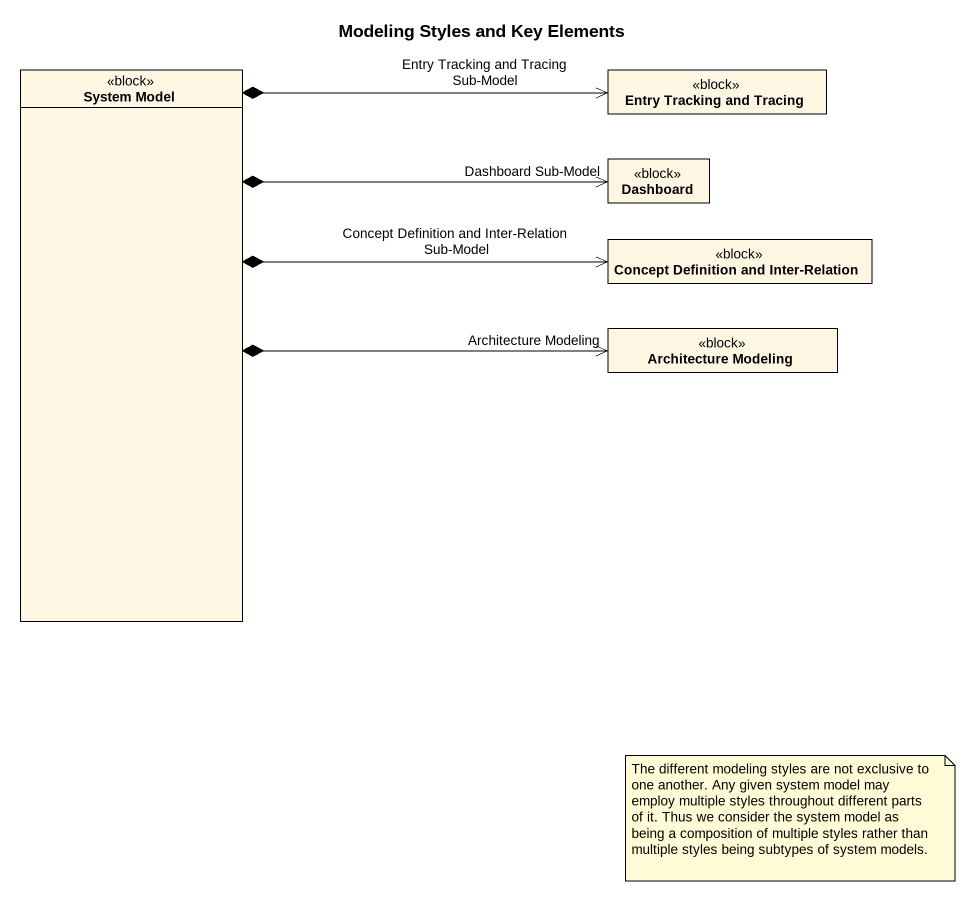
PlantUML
@startuml
title Modeling Styles and Key Elements
hide circle
hide empty members
class "System Model" as System_Model <<block>>
class "Entry Tracking and Tracing" as Entry_Tracking_and_Tracing <<block>>
class Dashboard <<block>>
class "Concept Definition and Inter-Relation" as Concept_Definition_and <<block>>
class "Architecture Modeling" as Architecture_Modeling <<block>>
System_Model *-right-> "Entry Tracking and Tracing Sub-Model" Entry_Tracking_and_Tracing
System_Model *-right-> "Dashboard Sub-Model" Dashboard
System_Model *-right-> "Concept Definition and Inter-Relation Sub-Model" Concept_Definition_and
System_Model *-right-> "Architecture Modeling" Architecture_Modeling
note as N1
  The different modeling styles are not exclusive to one another. Any given system model may employ multiple styles throughout different parts of it. Thus we consider the system model as being a composition of multiple styles rather than multiple styles being subtypes of system models.
end note
@enduml
